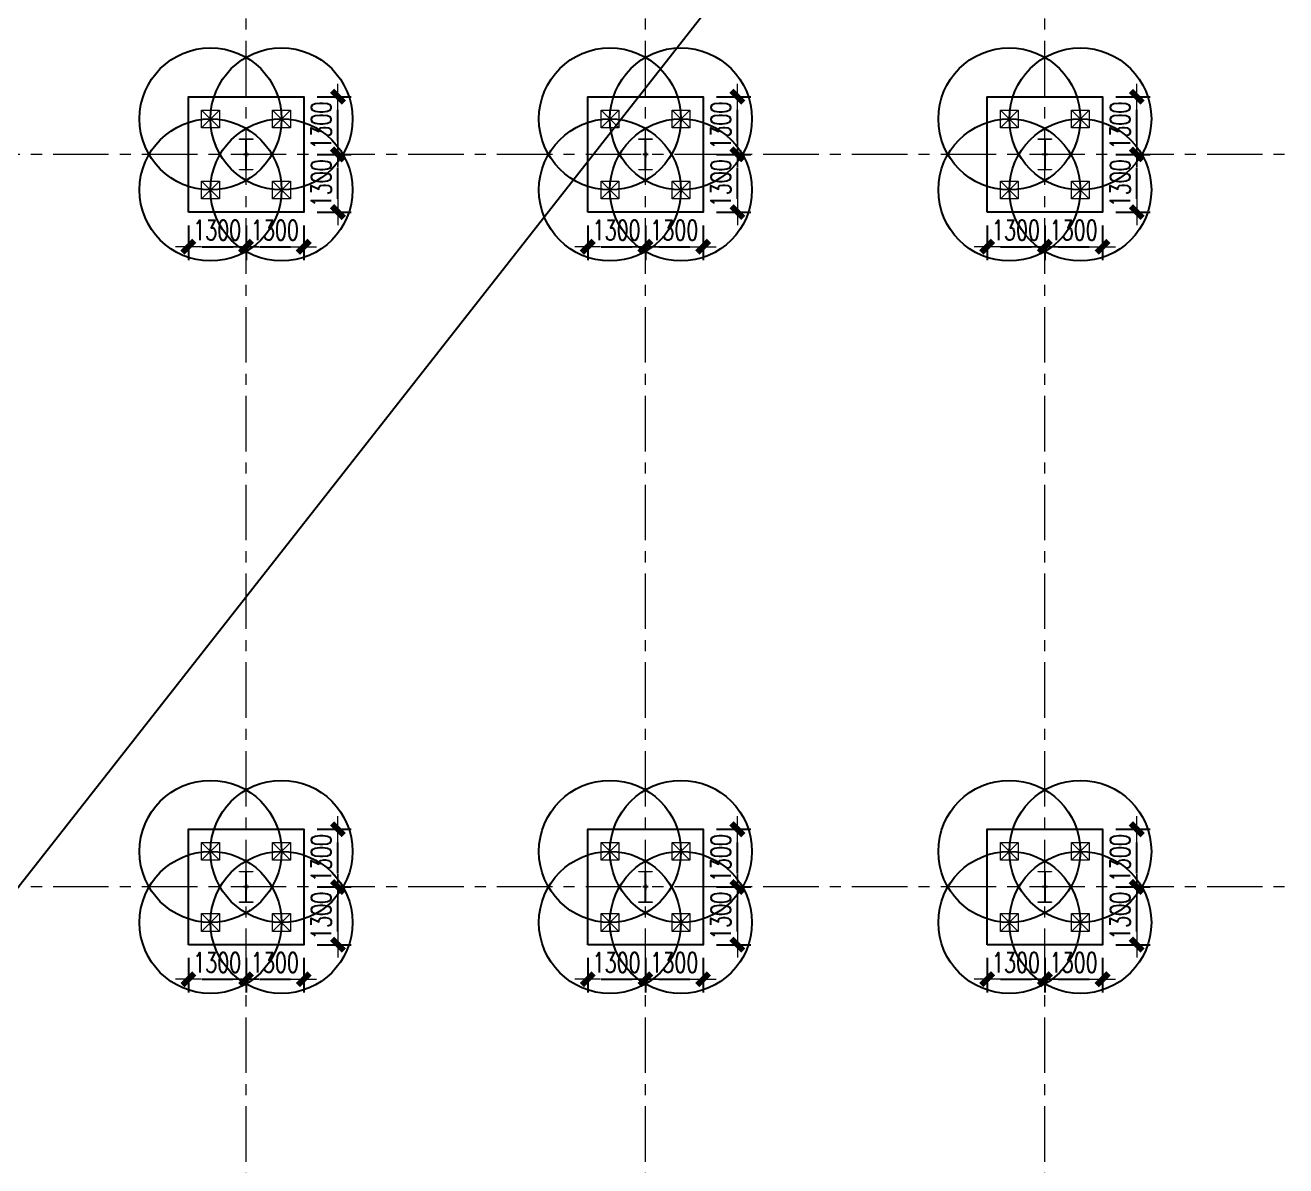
# Model space of a CAD drawing. Extents: x -1201378 to 2367219, y -619313 to 244905.
# Drawn here: x -124734 to -96329, y -20878 to 4811 of the extents above; entities that cross this region are included whole.
import ezdxf

# ---------------------------------------------------------------- set-up
doc = ezdxf.new("R2010")
doc.units = 0
doc.header["$LTSCALE"] = 1000
doc.linetypes.add('CENTER', pattern=[2, 1.25, -0.25, 0.25, -0.25])
doc.layers.get('0').update_dxf_attribs({"linetype": 'CONTINUOUS'})
doc.layers.get('Defpoints').update_dxf_attribs({"linetype": 'CONTINUOUS'})
for name, color, linetype, lineweight in [('S-axis', 111, 'CONTINUOUS', 0), ('S-col', 2, 'CONTINUOUS', 0), ('S-dim', 81, 'CONTINUOUS', 0), ('S-dote', 5, 'CENTER', 0), ('S-zhuang', 1, 'CONTINUOUS', 0)]:
    doc.layers.add(name, color=color, linetype=linetype, lineweight=lineweight)
doc.layers.add('S-DOTE1', color=140, linetype='CENTER')
doc.layers.add('S-HATCH1-W', color=252, linetype='CONTINUOUS')
doc.styles.add('SS1', font='tj-romans1.shx', dxfattribs={"width": 0.7, "bigfont": 'tj-hztxt1.shx'})
doc.dimstyles.new('S-150-ARCHI', dxfattribs={"dimscale": 150, "dimtxt": 3, "dimasz": 2, "dimexe": 2, "dimexo": 2, "dimgap": 1, "dimtad": 1, "dimdec": 0, "dimzin": 0, "dimdsep": 46, "dimtxsty": 'SS1', "dimblk1": 'TT', "dimblk2": 'TT', "dimsah": 1, "dimcen": 1, "dimclrd": 256, "dimclre": 256, "dimclrt": 256, "dimadec": 0, "dimazin": 0, "dimtfac": 1, "dimtdec": 0, "dimtix": 1, "dimtmove": 2, "dimatfit": 0, "dimldrblk": 'TT', "dimfxl": 2, "dimtolj": 1, "dimtzin": 0, "dimarcsym": 0})

# ---------------------------------------------------------------- blocks, each defined once
blk = doc.blocks.new('2#轴网')
at = {"layer": 'S-dote'}
for p, q in [((-119758.5, -270787), (-119758.5, -175298.2)), ((-110758.5, -270787), (-110758.5, -175298.2)), ((-101758.5, -270787), (-101758.5, -175298.2)), ((-74854.3, -198098.2), (-251154.3, -198098.2)), ((-74854.3, -214598.2), (-251154.3, -214598.2))]:
    blk.add_line(p, q, dxfattribs=at)
blk = doc.blocks.new('nt66')
at = {"layer": 'S-col'}
blk.add_lwpolyline([(-195790, 766820), (-195490, 766820), (-195490, 766808), (-195636, 766808), (-195636, 766132), (-195490, 766132), (-195490, 766120), (-195790, 766120), (-195790, 766132), (-195644, 766132), (-195644, 766808), (-195790, 766808)], close=True, dxfattribs=at)
blk = doc.blocks.new('33333')
for p in [(30786, -60400), (39786, -60400), (48786, -60400), (30786, -76900), (39786, -76900), (48786, -76900)]:
    blk.add_blockref('nt66', p)
blk = doc.blocks.new('S-ZHUANG-400')
at = {"layer": 'S-zhuang'}
for p, q in [((200, -200), (-200, 200)), ((-200, -200), (200, 200))]:
    blk.add_line(p, q, dxfattribs=at)
blk.add_lwpolyline([(-200, 200), (200, 200), (200, -200), (-200, -200)], close=True, dxfattribs=at)
blk = doc.blocks.new('CT4')
at = {"layer": 'Defpoints'}
for centre in [(-100831, -168442), (-99231, -168442), (-100831, -170042), (-99231, -170042)]:
    blk.add_circle(centre, 1600, dxfattribs=at)
at = {"layer": 'S-DOTE1', "ltscale": 0.25}
for p, q in [((-99971, -169242), (-100091, -169242)), ((-100031, -169182), (-100031, -169302))]:
    blk.add_line(p, q, dxfattribs=at)
at = {"layer": 'S-HATCH1-W'}
blk.add_lwpolyline([(-101331, -170542), (-101331, -167942), (-98731, -167942), (-98731, -170542)], close=True, dxfattribs=at)
at = {"layer": 'S-zhuang', "rotation": 90.00000000000001}
for p in [(-100831, -168442), (-99231, -168442), (-100831, -170042), (-99231, -170042)]:
    blk.add_blockref('S-ZHUANG-400', p, dxfattribs=at)
blk = doc.blocks.new('TT')
blk.add_line((-0.969, 0), (0.969, 0))
at = {"const_width": 0.45}
blk.add_lwpolyline([(-0.442, -0.442), (0.442, 0.442)], dxfattribs=at)
blk = doc.blocks.new('*D2329')
at = {"layer": 'Defpoints', "color": 0, "transparency": 16777216}
for p in [(-121058, -15898), (-119758, -15898), (-119758, -16677)]:
    blk.add_point(p, dxfattribs=at)
at = {"layer": 'S-dim', "lineweight": -2, "transparency": 16777216}
for p, q in [((-121058, -16198), (-121058, -16977)), ((-119758, -16198), (-119758, -16977)), ((-120758, -16677), (-120058, -16677))]:
    blk.add_line(p, q, dxfattribs=at)
at = {"layer": 'S-dim', "lineweight": -2, "transparency": 16777216, "xscale": 300, "yscale": 300, "zscale": 300, "rotation": 180}
blk.add_blockref('TT', (-121058, -16677), dxfattribs=at)
at = {"layer": 'S-dim', "lineweight": -2, "transparency": 16777216, "xscale": 300, "yscale": 300, "zscale": 300}
blk.add_blockref('TT', (-119758, -16677), dxfattribs=at)
at = {"layer": 'S-dim', "transparency": 16777216, "insert": (-120408, -16302), "char_height": 450, "attachment_point": 5, "style": 'SS1'}
blk.add_mtext('\\A1;1300', dxfattribs=at)
blk = doc.blocks.new('*D2330')
at = {"layer": 'Defpoints', "color": 0, "transparency": 16777216}
for p in [(-119758, -15898), (-118458, -15898), (-118458, -16677)]:
    blk.add_point(p, dxfattribs=at)
at = {"layer": 'S-dim', "lineweight": -2, "transparency": 16777216}
for p, q in [((-119758, -16198), (-119758, -16977)), ((-118458, -16198), (-118458, -16977)), ((-119458, -16677), (-118758, -16677))]:
    blk.add_line(p, q, dxfattribs=at)
at = {"layer": 'S-dim', "lineweight": -2, "transparency": 16777216, "xscale": 300, "yscale": 300, "zscale": 300, "rotation": 180}
blk.add_blockref('TT', (-119758, -16677), dxfattribs=at)
at = {"layer": 'S-dim', "lineweight": -2, "transparency": 16777216, "xscale": 300, "yscale": 300, "zscale": 300}
blk.add_blockref('TT', (-118458, -16677), dxfattribs=at)
at = {"layer": 'S-dim', "transparency": 16777216, "insert": (-119108, -16302), "char_height": 450, "attachment_point": 5, "style": 'SS1'}
blk.add_mtext('\\A1;1300', dxfattribs=at)
blk = doc.blocks.new('*D2331')
at = {"layer": 'Defpoints', "color": 0, "transparency": 16777216}
for p in [(-118458, -14598), (-117687, -14598), (-118458, -15898)]:
    blk.add_point(p, dxfattribs=at)
at = {"layer": 'S-dim', "lineweight": -2, "transparency": 16777216}
for p, q in [((-118158, -14598), (-117387, -14598)), ((-117687, -15598), (-117687, -14898)), ((-118158, -15898), (-117387, -15898))]:
    blk.add_line(p, q, dxfattribs=at)
at = {"layer": 'S-dim', "lineweight": -2, "transparency": 16777216, "xscale": 300, "yscale": 300, "zscale": 300}
for p, rotation in [((-117687, -14598), 90), ((-117687, -15898), 270)]:
    blk.add_blockref('TT', p, dxfattribs=dict(at, rotation=rotation))
at = {"layer": 'S-dim', "transparency": 16777216, "insert": (-118062, -15248), "char_height": 450, "attachment_point": 5, "rotation": 90, "style": 'SS1'}
blk.add_mtext('\\A1;1300', dxfattribs=at)
blk = doc.blocks.new('*D2332')
at = {"layer": 'Defpoints', "color": 0, "transparency": 16777216}
for p in [(-118458, -13298), (-117687, -13298), (-118458, -14598)]:
    blk.add_point(p, dxfattribs=at)
at = {"layer": 'S-dim', "lineweight": -2, "transparency": 16777216}
for p, q in [((-118158, -13298), (-117387, -13298)), ((-117687, -14298), (-117687, -13598)), ((-118158, -14598), (-117387, -14598))]:
    blk.add_line(p, q, dxfattribs=at)
at = {"layer": 'S-dim', "lineweight": -2, "transparency": 16777216, "xscale": 300, "yscale": 300, "zscale": 300}
for p, rotation in [((-117687, -13298), 90), ((-117687, -14598), 270)]:
    blk.add_blockref('TT', p, dxfattribs=dict(at, rotation=rotation))
at = {"layer": 'S-dim', "transparency": 16777216, "insert": (-118062, -13948), "char_height": 450, "attachment_point": 5, "rotation": 90, "style": 'SS1'}
blk.add_mtext('\\A1;1300', dxfattribs=at)
blk = doc.blocks.new('*D2313')
at = {"layer": 'Defpoints', "color": 0, "transparency": 16777216}
for p in [(-112058, -15898), (-110758, -15898), (-110758, -16677)]:
    blk.add_point(p, dxfattribs=at)
at = {"layer": 'S-dim', "lineweight": -2, "transparency": 16777216}
for p, q in [((-112058, -16198), (-112058, -16977)), ((-110758, -16198), (-110758, -16977)), ((-111758, -16677), (-111058, -16677))]:
    blk.add_line(p, q, dxfattribs=at)
at = {"layer": 'S-dim', "lineweight": -2, "transparency": 16777216, "xscale": 300, "yscale": 300, "zscale": 300, "rotation": 180}
blk.add_blockref('TT', (-112058, -16677), dxfattribs=at)
at = {"layer": 'S-dim', "lineweight": -2, "transparency": 16777216, "xscale": 300, "yscale": 300, "zscale": 300}
blk.add_blockref('TT', (-110758, -16677), dxfattribs=at)
at = {"layer": 'S-dim', "transparency": 16777216, "insert": (-111408, -16302), "char_height": 450, "attachment_point": 5, "style": 'SS1'}
blk.add_mtext('\\A1;1300', dxfattribs=at)
blk = doc.blocks.new('*D2314')
at = {"layer": 'Defpoints', "color": 0, "transparency": 16777216}
for p in [(-110758, -15898), (-109458, -15898), (-109458, -16677)]:
    blk.add_point(p, dxfattribs=at)
at = {"layer": 'S-dim', "lineweight": -2, "transparency": 16777216}
for p, q in [((-110758, -16198), (-110758, -16977)), ((-109458, -16198), (-109458, -16977)), ((-110458, -16677), (-109758, -16677))]:
    blk.add_line(p, q, dxfattribs=at)
at = {"layer": 'S-dim', "lineweight": -2, "transparency": 16777216, "xscale": 300, "yscale": 300, "zscale": 300, "rotation": 180}
blk.add_blockref('TT', (-110758, -16677), dxfattribs=at)
at = {"layer": 'S-dim', "lineweight": -2, "transparency": 16777216, "xscale": 300, "yscale": 300, "zscale": 300}
blk.add_blockref('TT', (-109458, -16677), dxfattribs=at)
at = {"layer": 'S-dim', "transparency": 16777216, "insert": (-110108, -16302), "char_height": 450, "attachment_point": 5, "style": 'SS1'}
blk.add_mtext('\\A1;1300', dxfattribs=at)
blk = doc.blocks.new('*D2315')
at = {"layer": 'Defpoints', "color": 0, "transparency": 16777216}
for p in [(-109458, -14598), (-108687, -14598), (-109458, -15898)]:
    blk.add_point(p, dxfattribs=at)
at = {"layer": 'S-dim', "lineweight": -2, "transparency": 16777216}
for p, q in [((-109158, -14598), (-108387, -14598)), ((-108687, -15598), (-108687, -14898)), ((-109158, -15898), (-108387, -15898))]:
    blk.add_line(p, q, dxfattribs=at)
at = {"layer": 'S-dim', "lineweight": -2, "transparency": 16777216, "xscale": 300, "yscale": 300, "zscale": 300}
for p, rotation in [((-108687, -14598), 90), ((-108687, -15898), 270)]:
    blk.add_blockref('TT', p, dxfattribs=dict(at, rotation=rotation))
at = {"layer": 'S-dim', "transparency": 16777216, "insert": (-109062, -15248), "char_height": 450, "attachment_point": 5, "rotation": 90, "style": 'SS1'}
blk.add_mtext('\\A1;1300', dxfattribs=at)
blk = doc.blocks.new('*D2316')
at = {"layer": 'Defpoints', "color": 0, "transparency": 16777216}
for p in [(-109458, -13298), (-108687, -13298), (-109458, -14598)]:
    blk.add_point(p, dxfattribs=at)
at = {"layer": 'S-dim', "lineweight": -2, "transparency": 16777216}
for p, q in [((-109158, -13298), (-108387, -13298)), ((-108687, -14298), (-108687, -13598)), ((-109158, -14598), (-108387, -14598))]:
    blk.add_line(p, q, dxfattribs=at)
at = {"layer": 'S-dim', "lineweight": -2, "transparency": 16777216, "xscale": 300, "yscale": 300, "zscale": 300}
for p, rotation in [((-108687, -13298), 90), ((-108687, -14598), 270)]:
    blk.add_blockref('TT', p, dxfattribs=dict(at, rotation=rotation))
at = {"layer": 'S-dim', "transparency": 16777216, "insert": (-109062, -13948), "char_height": 450, "attachment_point": 5, "rotation": 90, "style": 'SS1'}
blk.add_mtext('\\A1;1300', dxfattribs=at)
blk = doc.blocks.new('*D2321')
at = {"layer": 'Defpoints', "color": 0, "transparency": 16777216}
for p in [(-103058, -15898), (-101758, -15898), (-101758, -16677)]:
    blk.add_point(p, dxfattribs=at)
at = {"layer": 'S-dim', "lineweight": -2, "transparency": 16777216}
for p, q in [((-103058, -16198), (-103058, -16977)), ((-101758, -16198), (-101758, -16977)), ((-102758, -16677), (-102058, -16677))]:
    blk.add_line(p, q, dxfattribs=at)
at = {"layer": 'S-dim', "lineweight": -2, "transparency": 16777216, "xscale": 300, "yscale": 300, "zscale": 300, "rotation": 180}
blk.add_blockref('TT', (-103058, -16677), dxfattribs=at)
at = {"layer": 'S-dim', "lineweight": -2, "transparency": 16777216, "xscale": 300, "yscale": 300, "zscale": 300}
blk.add_blockref('TT', (-101758, -16677), dxfattribs=at)
at = {"layer": 'S-dim', "transparency": 16777216, "insert": (-102408, -16302), "char_height": 450, "attachment_point": 5, "style": 'SS1'}
blk.add_mtext('\\A1;1300', dxfattribs=at)
blk = doc.blocks.new('*D2322')
at = {"layer": 'Defpoints', "color": 0, "transparency": 16777216}
for p in [(-101758, -15898), (-100458, -15898), (-100458, -16677)]:
    blk.add_point(p, dxfattribs=at)
at = {"layer": 'S-dim', "lineweight": -2, "transparency": 16777216}
for p, q in [((-101758, -16198), (-101758, -16977)), ((-100458, -16198), (-100458, -16977)), ((-101458, -16677), (-100758, -16677))]:
    blk.add_line(p, q, dxfattribs=at)
at = {"layer": 'S-dim', "lineweight": -2, "transparency": 16777216, "xscale": 300, "yscale": 300, "zscale": 300, "rotation": 180}
blk.add_blockref('TT', (-101758, -16677), dxfattribs=at)
at = {"layer": 'S-dim', "lineweight": -2, "transparency": 16777216, "xscale": 300, "yscale": 300, "zscale": 300}
blk.add_blockref('TT', (-100458, -16677), dxfattribs=at)
at = {"layer": 'S-dim', "transparency": 16777216, "insert": (-101108, -16302), "char_height": 450, "attachment_point": 5, "style": 'SS1'}
blk.add_mtext('\\A1;1300', dxfattribs=at)
blk = doc.blocks.new('*D2323')
at = {"layer": 'Defpoints', "color": 0, "transparency": 16777216}
for p in [(-100458, -14598), (-99687, -14598), (-100458, -15898)]:
    blk.add_point(p, dxfattribs=at)
at = {"layer": 'S-dim', "lineweight": -2, "transparency": 16777216}
for p, q in [((-100158, -14598), (-99387, -14598)), ((-99687, -15598), (-99687, -14898)), ((-100158, -15898), (-99387, -15898))]:
    blk.add_line(p, q, dxfattribs=at)
at = {"layer": 'S-dim', "lineweight": -2, "transparency": 16777216, "xscale": 300, "yscale": 300, "zscale": 300}
for p, rotation in [((-99687, -14598), 90), ((-99687, -15898), 270)]:
    blk.add_blockref('TT', p, dxfattribs=dict(at, rotation=rotation))
at = {"layer": 'S-dim', "transparency": 16777216, "insert": (-100062, -15248), "char_height": 450, "attachment_point": 5, "rotation": 90, "style": 'SS1'}
blk.add_mtext('\\A1;1300', dxfattribs=at)
blk = doc.blocks.new('*D2324')
at = {"layer": 'Defpoints', "color": 0, "transparency": 16777216}
for p in [(-100458, -13298), (-99687, -13298), (-100458, -14598)]:
    blk.add_point(p, dxfattribs=at)
at = {"layer": 'S-dim', "lineweight": -2, "transparency": 16777216}
for p, q in [((-100158, -13298), (-99387, -13298)), ((-99687, -14298), (-99687, -13598)), ((-100158, -14598), (-99387, -14598))]:
    blk.add_line(p, q, dxfattribs=at)
at = {"layer": 'S-dim', "lineweight": -2, "transparency": 16777216, "xscale": 300, "yscale": 300, "zscale": 300}
for p, rotation in [((-99687, -13298), 90), ((-99687, -14598), 270)]:
    blk.add_blockref('TT', p, dxfattribs=dict(at, rotation=rotation))
at = {"layer": 'S-dim', "transparency": 16777216, "insert": (-100062, -13948), "char_height": 450, "attachment_point": 5, "rotation": 90, "style": 'SS1'}
blk.add_mtext('\\A1;1300', dxfattribs=at)
blk = doc.blocks.new('*D2393')
at = {"layer": 'Defpoints', "color": 0, "transparency": 16777216}
for p in [(-121058, 602), (-119758, 602), (-119758, -177)]:
    blk.add_point(p, dxfattribs=at)
at = {"layer": 'S-dim', "lineweight": -2, "transparency": 16777216}
for p, q in [((-121058, 302), (-121058, -477)), ((-119758, 302), (-119758, -477)), ((-120758, -177), (-120058, -177))]:
    blk.add_line(p, q, dxfattribs=at)
at = {"layer": 'S-dim', "lineweight": -2, "transparency": 16777216, "xscale": 300, "yscale": 300, "zscale": 300, "rotation": 180}
blk.add_blockref('TT', (-121058, -177), dxfattribs=at)
at = {"layer": 'S-dim', "lineweight": -2, "transparency": 16777216, "xscale": 300, "yscale": 300, "zscale": 300}
blk.add_blockref('TT', (-119758, -177), dxfattribs=at)
at = {"layer": 'S-dim', "transparency": 16777216, "insert": (-120408, 198), "char_height": 450, "attachment_point": 5, "style": 'SS1'}
blk.add_mtext('\\A1;1300', dxfattribs=at)
blk = doc.blocks.new('*D2394')
at = {"layer": 'Defpoints', "color": 0, "transparency": 16777216}
for p in [(-119758, 602), (-118458, 602), (-118458, -177)]:
    blk.add_point(p, dxfattribs=at)
at = {"layer": 'S-dim', "lineweight": -2, "transparency": 16777216}
for p, q in [((-119758, 302), (-119758, -477)), ((-118458, 302), (-118458, -477)), ((-119458, -177), (-118758, -177))]:
    blk.add_line(p, q, dxfattribs=at)
at = {"layer": 'S-dim', "lineweight": -2, "transparency": 16777216, "xscale": 300, "yscale": 300, "zscale": 300, "rotation": 180}
blk.add_blockref('TT', (-119758, -177), dxfattribs=at)
at = {"layer": 'S-dim', "lineweight": -2, "transparency": 16777216, "xscale": 300, "yscale": 300, "zscale": 300}
blk.add_blockref('TT', (-118458, -177), dxfattribs=at)
at = {"layer": 'S-dim', "transparency": 16777216, "insert": (-119108, 198), "char_height": 450, "attachment_point": 5, "style": 'SS1'}
blk.add_mtext('\\A1;1300', dxfattribs=at)
blk = doc.blocks.new('*D2395')
at = {"layer": 'Defpoints', "color": 0, "transparency": 16777216}
for p in [(-118458, 1902), (-117687, 1902), (-118458, 602)]:
    blk.add_point(p, dxfattribs=at)
at = {"layer": 'S-dim', "lineweight": -2, "transparency": 16777216}
for p, q in [((-118158, 1902), (-117387, 1902)), ((-117687, 902), (-117687, 1602)), ((-118158, 602), (-117387, 602))]:
    blk.add_line(p, q, dxfattribs=at)
at = {"layer": 'S-dim', "lineweight": -2, "transparency": 16777216, "xscale": 300, "yscale": 300, "zscale": 300}
for p, rotation in [((-117687, 1902), 90), ((-117687, 602), 270)]:
    blk.add_blockref('TT', p, dxfattribs=dict(at, rotation=rotation))
at = {"layer": 'S-dim', "transparency": 16777216, "insert": (-118062, 1252), "char_height": 450, "attachment_point": 5, "rotation": 90, "style": 'SS1'}
blk.add_mtext('\\A1;1300', dxfattribs=at)
blk = doc.blocks.new('*D2396')
at = {"layer": 'Defpoints', "color": 0, "transparency": 16777216}
for p in [(-118458, 3202), (-117687, 3202), (-118458, 1902)]:
    blk.add_point(p, dxfattribs=at)
at = {"layer": 'S-dim', "lineweight": -2, "transparency": 16777216}
for p, q in [((-118158, 3202), (-117387, 3202)), ((-117687, 2202), (-117687, 2902)), ((-118158, 1902), (-117387, 1902))]:
    blk.add_line(p, q, dxfattribs=at)
at = {"layer": 'S-dim', "lineweight": -2, "transparency": 16777216, "xscale": 300, "yscale": 300, "zscale": 300}
for p, rotation in [((-117687, 3202), 90), ((-117687, 1902), 270)]:
    blk.add_blockref('TT', p, dxfattribs=dict(at, rotation=rotation))
at = {"layer": 'S-dim', "transparency": 16777216, "insert": (-118062, 2552), "char_height": 450, "attachment_point": 5, "rotation": 90, "style": 'SS1'}
blk.add_mtext('\\A1;1300', dxfattribs=at)
blk = doc.blocks.new('*D2377')
at = {"layer": 'Defpoints', "color": 0, "transparency": 16777216}
for p in [(-112058, 602), (-110758, 602), (-110758, -177)]:
    blk.add_point(p, dxfattribs=at)
at = {"layer": 'S-dim', "lineweight": -2, "transparency": 16777216}
for p, q in [((-112058, 302), (-112058, -477)), ((-110758, 302), (-110758, -477)), ((-111758, -177), (-111058, -177))]:
    blk.add_line(p, q, dxfattribs=at)
at = {"layer": 'S-dim', "lineweight": -2, "transparency": 16777216, "xscale": 300, "yscale": 300, "zscale": 300, "rotation": 180}
blk.add_blockref('TT', (-112058, -177), dxfattribs=at)
at = {"layer": 'S-dim', "lineweight": -2, "transparency": 16777216, "xscale": 300, "yscale": 300, "zscale": 300}
blk.add_blockref('TT', (-110758, -177), dxfattribs=at)
at = {"layer": 'S-dim', "transparency": 16777216, "insert": (-111408, 198), "char_height": 450, "attachment_point": 5, "style": 'SS1'}
blk.add_mtext('\\A1;1300', dxfattribs=at)
blk = doc.blocks.new('*D2378')
at = {"layer": 'Defpoints', "color": 0, "transparency": 16777216}
for p in [(-110758, 602), (-109458, 602), (-109458, -177)]:
    blk.add_point(p, dxfattribs=at)
at = {"layer": 'S-dim', "lineweight": -2, "transparency": 16777216}
for p, q in [((-110758, 302), (-110758, -477)), ((-109458, 302), (-109458, -477)), ((-110458, -177), (-109758, -177))]:
    blk.add_line(p, q, dxfattribs=at)
at = {"layer": 'S-dim', "lineweight": -2, "transparency": 16777216, "xscale": 300, "yscale": 300, "zscale": 300, "rotation": 180}
blk.add_blockref('TT', (-110758, -177), dxfattribs=at)
at = {"layer": 'S-dim', "lineweight": -2, "transparency": 16777216, "xscale": 300, "yscale": 300, "zscale": 300}
blk.add_blockref('TT', (-109458, -177), dxfattribs=at)
at = {"layer": 'S-dim', "transparency": 16777216, "insert": (-110108, 198), "char_height": 450, "attachment_point": 5, "style": 'SS1'}
blk.add_mtext('\\A1;1300', dxfattribs=at)
blk = doc.blocks.new('*D2379')
at = {"layer": 'Defpoints', "color": 0, "transparency": 16777216}
for p in [(-109458, 1902), (-108687, 1902), (-109458, 602)]:
    blk.add_point(p, dxfattribs=at)
at = {"layer": 'S-dim', "lineweight": -2, "transparency": 16777216}
for p, q in [((-109158, 1902), (-108387, 1902)), ((-108687, 902), (-108687, 1602)), ((-109158, 602), (-108387, 602))]:
    blk.add_line(p, q, dxfattribs=at)
at = {"layer": 'S-dim', "lineweight": -2, "transparency": 16777216, "xscale": 300, "yscale": 300, "zscale": 300}
for p, rotation in [((-108687, 1902), 90), ((-108687, 602), 270)]:
    blk.add_blockref('TT', p, dxfattribs=dict(at, rotation=rotation))
at = {"layer": 'S-dim', "transparency": 16777216, "insert": (-109062, 1252), "char_height": 450, "attachment_point": 5, "rotation": 90, "style": 'SS1'}
blk.add_mtext('\\A1;1300', dxfattribs=at)
blk = doc.blocks.new('*D2380')
at = {"layer": 'Defpoints', "color": 0, "transparency": 16777216}
for p in [(-109458, 3202), (-108687, 3202), (-109458, 1902)]:
    blk.add_point(p, dxfattribs=at)
at = {"layer": 'S-dim', "lineweight": -2, "transparency": 16777216}
for p, q in [((-109158, 3202), (-108387, 3202)), ((-108687, 2202), (-108687, 2902)), ((-109158, 1902), (-108387, 1902))]:
    blk.add_line(p, q, dxfattribs=at)
at = {"layer": 'S-dim', "lineweight": -2, "transparency": 16777216, "xscale": 300, "yscale": 300, "zscale": 300}
for p, rotation in [((-108687, 3202), 90), ((-108687, 1902), 270)]:
    blk.add_blockref('TT', p, dxfattribs=dict(at, rotation=rotation))
at = {"layer": 'S-dim', "transparency": 16777216, "insert": (-109062, 2552), "char_height": 450, "attachment_point": 5, "rotation": 90, "style": 'SS1'}
blk.add_mtext('\\A1;1300', dxfattribs=at)
blk = doc.blocks.new('*D2385')
at = {"layer": 'Defpoints', "color": 0, "transparency": 16777216}
for p in [(-103058, 602), (-101758, 602), (-101758, -177)]:
    blk.add_point(p, dxfattribs=at)
at = {"layer": 'S-dim', "lineweight": -2, "transparency": 16777216}
for p, q in [((-103058, 302), (-103058, -477)), ((-101758, 302), (-101758, -477)), ((-102758, -177), (-102058, -177))]:
    blk.add_line(p, q, dxfattribs=at)
at = {"layer": 'S-dim', "lineweight": -2, "transparency": 16777216, "xscale": 300, "yscale": 300, "zscale": 300, "rotation": 180}
blk.add_blockref('TT', (-103058, -177), dxfattribs=at)
at = {"layer": 'S-dim', "lineweight": -2, "transparency": 16777216, "xscale": 300, "yscale": 300, "zscale": 300}
blk.add_blockref('TT', (-101758, -177), dxfattribs=at)
at = {"layer": 'S-dim', "transparency": 16777216, "insert": (-102408, 198), "char_height": 450, "attachment_point": 5, "style": 'SS1'}
blk.add_mtext('\\A1;1300', dxfattribs=at)
blk = doc.blocks.new('*D2386')
at = {"layer": 'Defpoints', "color": 0, "transparency": 16777216}
for p in [(-101758, 602), (-100458, 602), (-100458, -177)]:
    blk.add_point(p, dxfattribs=at)
at = {"layer": 'S-dim', "lineweight": -2, "transparency": 16777216}
for p, q in [((-101758, 302), (-101758, -477)), ((-100458, 302), (-100458, -477)), ((-101458, -177), (-100758, -177))]:
    blk.add_line(p, q, dxfattribs=at)
at = {"layer": 'S-dim', "lineweight": -2, "transparency": 16777216, "xscale": 300, "yscale": 300, "zscale": 300, "rotation": 180}
blk.add_blockref('TT', (-101758, -177), dxfattribs=at)
at = {"layer": 'S-dim', "lineweight": -2, "transparency": 16777216, "xscale": 300, "yscale": 300, "zscale": 300}
blk.add_blockref('TT', (-100458, -177), dxfattribs=at)
at = {"layer": 'S-dim', "transparency": 16777216, "insert": (-101108, 198), "char_height": 450, "attachment_point": 5, "style": 'SS1'}
blk.add_mtext('\\A1;1300', dxfattribs=at)
blk = doc.blocks.new('*D2387')
at = {"layer": 'Defpoints', "color": 0, "transparency": 16777216}
for p in [(-100458, 1902), (-99687, 1902), (-100458, 602)]:
    blk.add_point(p, dxfattribs=at)
at = {"layer": 'S-dim', "lineweight": -2, "transparency": 16777216}
for p, q in [((-100158, 1902), (-99387, 1902)), ((-99687, 902), (-99687, 1602)), ((-100158, 602), (-99387, 602))]:
    blk.add_line(p, q, dxfattribs=at)
at = {"layer": 'S-dim', "lineweight": -2, "transparency": 16777216, "xscale": 300, "yscale": 300, "zscale": 300}
for p, rotation in [((-99687, 1902), 90), ((-99687, 602), 270)]:
    blk.add_blockref('TT', p, dxfattribs=dict(at, rotation=rotation))
at = {"layer": 'S-dim', "transparency": 16777216, "insert": (-100062, 1252), "char_height": 450, "attachment_point": 5, "rotation": 90, "style": 'SS1'}
blk.add_mtext('\\A1;1300', dxfattribs=at)
blk = doc.blocks.new('*D2388')
at = {"layer": 'Defpoints', "color": 0, "transparency": 16777216}
for p in [(-100458, 3202), (-99687, 3202), (-100458, 1902)]:
    blk.add_point(p, dxfattribs=at)
at = {"layer": 'S-dim', "lineweight": -2, "transparency": 16777216}
for p, q in [((-100158, 3202), (-99387, 3202)), ((-99687, 2202), (-99687, 2902)), ((-100158, 1902), (-99387, 1902))]:
    blk.add_line(p, q, dxfattribs=at)
at = {"layer": 'S-dim', "lineweight": -2, "transparency": 16777216, "xscale": 300, "yscale": 300, "zscale": 300}
for p, rotation in [((-99687, 3202), 90), ((-99687, 1902), 270)]:
    blk.add_blockref('TT', p, dxfattribs=dict(at, rotation=rotation))
at = {"layer": 'S-dim', "transparency": 16777216, "insert": (-100062, 2552), "char_height": 450, "attachment_point": 5, "rotation": 90, "style": 'SS1'}
blk.add_mtext('\\A1;1300', dxfattribs=at)

msp = doc.modelspace()

# ---------------------------------------------------------------- linework, layer by layer
at = {"layer": 'Defpoints', "color": 1}
msp.add_line((-214519.2, -128743.1), (-99008.5, 18363.8), dxfattribs=at)

# ---------------------------------------------------------------- block references
at = {"layer": 'S-axis'}
msp.add_blockref('2#轴网', (0, 200000), dxfattribs=at)
at = {"layer": 'S-col'}
msp.add_blockref('33333', (45095.7, -704168.2), dxfattribs=at)
at = {"layer": 'S-zhuang'}
for p in [(-19727.3, 171143.8), (-10727.3, 171143.8), (-1727.3, 171143.8), (-19727.3, 154643.8), (-10727.3, 154643.8), (-1727.3, 154643.8)]:
    msp.add_blockref('CT4', p, dxfattribs=at)

# ---------------------------------------------------------------- dimensions: what is measured, and where the dimension line sits
at = {"layer": 'S-dim'}
for base, p1, p2, picture, middle in [((-117686.9, 3201.8), (-118458.5, 1901.8), (-118458.5, 3201.8), '*D2396', (-118061.9, 2551.8)), ((-108686.9, 3201.8), (-109458.5, 1901.8), (-109458.5, 3201.8), '*D2380', (-109061.9, 2551.8)), ((-99686.9, 3201.8), (-100458.5, 1901.8), (-100458.5, 3201.8), '*D2388', (-100061.9, 2551.8)), ((-117686.9, 1901.8), (-118458.5, 601.8), (-118458.5, 1901.8), '*D2395', (-118061.9, 1251.8)), ((-108686.9, 1901.8), (-109458.5, 601.8), (-109458.5, 1901.8), '*D2379', (-109061.9, 1251.8)), ((-99686.9, 1901.8), (-100458.5, 601.8), (-100458.5, 1901.8), '*D2387', (-100061.9, 1251.8)), ((-117686.9, -13298.2), (-118458.5, -14598.2), (-118458.5, -13298.2), '*D2332', (-118061.9, -13948.2)), ((-108686.9, -13298.2), (-109458.5, -14598.2), (-109458.5, -13298.2), '*D2316', (-109061.9, -13948.2)), ((-99686.9, -13298.2), (-100458.5, -14598.2), (-100458.5, -13298.2), '*D2324', (-100061.9, -13948.2)), ((-117686.9, -14598.2), (-118458.5, -15898.2), (-118458.5, -14598.2), '*D2331', (-118061.9, -15248.2)), ((-108686.9, -14598.2), (-109458.5, -15898.2), (-109458.5, -14598.2), '*D2315', (-109061.9, -15248.2)), ((-99686.9, -14598.2), (-100458.5, -15898.2), (-100458.5, -14598.2), '*D2323', (-100061.9, -15248.2))]:
    dim = msp.add_linear_dim(base=base, p1=p1, p2=p2, angle=90, dimstyle='S-150-ARCHI', dxfattribs=at)
    dim.commit()
    dim.dimension.update_dxf_attribs({"geometry": picture, "text_midpoint": middle})
for base, p1, p2, picture, middle in [((-119758.5, -176.8), (-121058.5, 601.8), (-119758.5, 601.8), '*D2393', (-120408.5, 198.2)), ((-118458.5, -176.8), (-119758.5, 601.8), (-118458.5, 601.8), '*D2394', (-119108.5, 198.2)), ((-110758.5, -176.8), (-112058.5, 601.8), (-110758.5, 601.8), '*D2377', (-111408.5, 198.2)), ((-109458.5, -176.8), (-110758.5, 601.8), (-109458.5, 601.8), '*D2378', (-110108.5, 198.2)), ((-101758.5, -176.8), (-103058.5, 601.8), (-101758.5, 601.8), '*D2385', (-102408.5, 198.2)), ((-100458.5, -176.8), (-101758.5, 601.8), (-100458.5, 601.8), '*D2386', (-101108.5, 198.2)), ((-119758.5, -16676.8), (-121058.5, -15898.2), (-119758.5, -15898.2), '*D2329', (-120408.5, -16301.8)), ((-118458.5, -16676.8), (-119758.5, -15898.2), (-118458.5, -15898.2), '*D2330', (-119108.5, -16301.8)), ((-110758.5, -16676.8), (-112058.5, -15898.2), (-110758.5, -15898.2), '*D2313', (-111408.5, -16301.8)), ((-109458.5, -16676.8), (-110758.5, -15898.2), (-109458.5, -15898.2), '*D2314', (-110108.5, -16301.8)), ((-101758.5, -16676.8), (-103058.5, -15898.2), (-101758.5, -15898.2), '*D2321', (-102408.5, -16301.8)), ((-100458.5, -16676.8), (-101758.5, -15898.2), (-100458.5, -15898.2), '*D2322', (-101108.5, -16301.8))]:
    dim = msp.add_linear_dim(base=base, p1=p1, p2=p2, dimstyle='S-150-ARCHI', dxfattribs=at)
    dim.commit()
    dim.dimension.update_dxf_attribs({"geometry": picture, "text_midpoint": middle})

doc.saveas('drawing.dxf')
